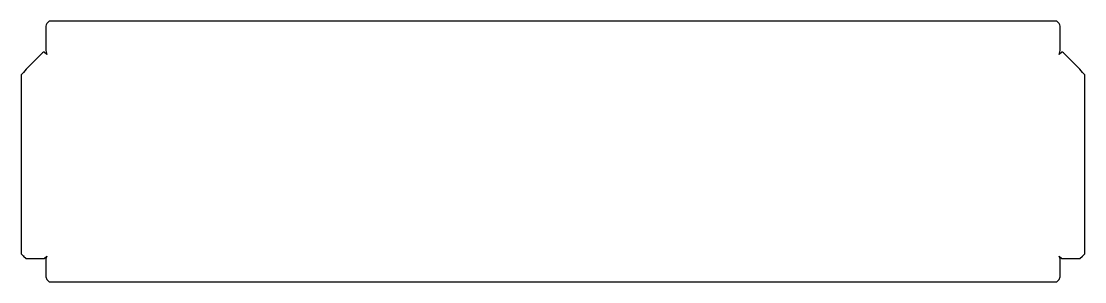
# Model space of a CAD drawing. Header units: millimetres. Extents: x -913 to 25, y 0 to 230.
import ezdxf

# ---------------------------------------------------------------- set-up
doc = ezdxf.new("R2010")
doc.units = ezdxf.units.MM
doc.layers.get('0').update_dxf_attribs({"linetype": 'CONTINUOUS'})

msp = doc.modelspace()

# ---------------------------------------------------------------- linework, layer by layer
msp.add_lwpolyline([(2, 227.68), (0, 229.68), (-888.86, 229.68), (-890.86, 227.68), (-891.38, 226.54), (-891.83, 225.26), (-891.83, 203.92), (-890.93, 200.52), (-893.19, 202.52, 0.198912), (-894.61, 201.94), (-909.19, 187.35), (-911.45, 184.45), (-913.45, 182.45), (-913.45, 24.59), (-911.45, 22.59), (-909.19, 20.52), (-893.19, 20.52), (-890.93, 22.52), (-891.83, 20.26), (-891.83, 4.26), (-890.86, 2), (-888.86, 0), (0, 0), (2, 2), (2.97, 4.26), (2.97, 20.26), (2.07, 22.52), (4.33, 20.52), (20.33, 20.52), (22.59, 22.59), (24.59, 24.59), (24.59, 182.45), (22.59, 184.45), (20.33, 187.35), (5.75, 201.94, 0.198912), (4.33, 202.52), (2.07, 200.52), (2.97, 203.92), (2.97, 225.26), (2.52, 226.54)], format="xyb", close=True)
msp.add_lwpolyline([(-911.45, 22.59), (-911.45, 23.23)], close=True)

doc.saveas('drawing.dxf')
